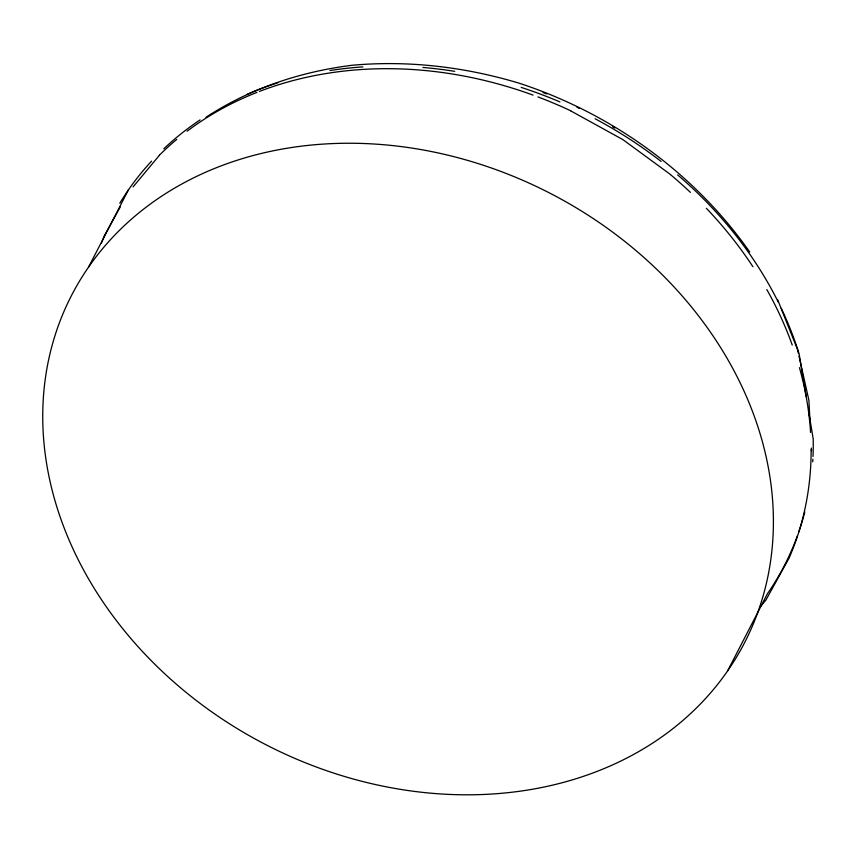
<?xml version="1.0" encoding="UTF-8"?>
<svg xmlns="http://www.w3.org/2000/svg" width="856" height="856" viewBox="0 0 856 856"><rect width="100%" height="100%" fill="white"/><g stroke="black" fill="none" stroke-linecap="round" stroke-linejoin="round"><path stroke-width="1.28" d="M88.607 267.04L128.453 189.839M727.547 671.008A378.673 310.182 27.3 0 0 401.817 146.665A378.673 310.182 27.3 0 0 94.866 589.41A378.673 310.182 27.3 0 0 727.547 671.008L767.393 593.807A378.673 310.182 27.3 0 0 797.375 535.91M104.4 235.689L120.332 206.842M789.521 557.299L765.938 600.003L759.989 607.129M133.087 186.886L159.419 155.3M205.986 117.272C249.845 88.575 300.114 71.765 351.976 65.281C408.569 60.134 465.45 66.961 519.763 83.385C611.687 113.688 693.97 172.559 749.717 251.985M576.826 107.075L579.127 108.348M612.522 126.742L614.822 128.004M570.738 110.884L622.804 139.56L670.537 174.56M777.633 299.686L797.525 349.526L798.402 353.432M798.98 356.043L808.909 400.298L810.001 421.526M806.17 396.414L799.13 353.903A378.673 310.182 27.3 0 0 781.282 308.32M808.727 411.875L813.2 438.935A378.673 310.182 27.3 0 1 812.997 456.462M811.36 448.073L811.499 450.727M119.797 203.193A378.673 310.182 27.3 0 1 151.576 161.121M163.806 148.784A378.673 310.182 27.3 0 1 200.09 119.904M247.298 94.235A378.673 310.182 27.3 0 1 278.168 82.679M329.988 70.534A378.673 310.182 27.3 0 1 362.869 66.896M422.928 67.463A378.673 310.182 27.3 0 1 454.675 71.337M521.186 87.398A378.673 310.182 27.3 0 1 559.931 101.928M595.113 118.77A378.673 310.182 27.3 0 1 661.121 161.452M677.652 174.924A378.673 310.182 27.3 0 1 778.329 302.243M812.868 459.158A378.673 310.182 27.3 0 1 812.718 461.855M804.811 511.942A378.673 310.182 27.3 0 1 798.723 532.143M101.468 243.051A383.734 314.334 27.3 0 1 104.496 235.732M159.344 155.236A374.596 306.855 27.3 0 1 176.743 139.41M187.1 131.203A374.596 306.855 27.3 0 1 256.961 92.373M259.411 91.421A374.596 306.855 27.3 0 1 533.042 95.102M537.985 96.931A374.596 306.855 27.3 0 1 570.781 110.809M670.483 174.613A383.734 314.334 27.3 0 1 690.418 192.386M706.403 208.329A383.734 314.334 27.3 0 1 752.895 266.676M766.826 289.553A383.734 314.334 27.3 0 1 792.249 345.054M799.461 367.663A383.734 314.334 27.3 0 1 810.568 432.473M811.124 449.496A383.734 314.334 27.3 0 1 789.425 557.256M543.089 92.523A356.064 291.671 27.3 0 1 546.77 93.925"/></g></svg>
